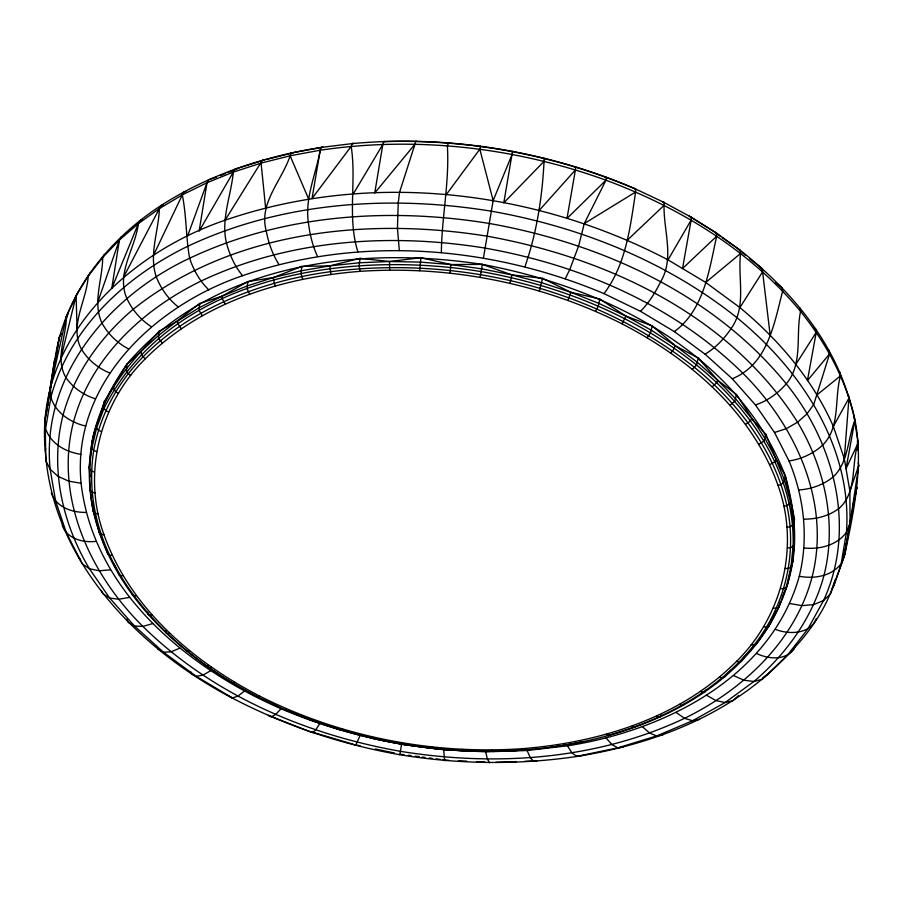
<?xml version="1.0" encoding="UTF-8"?>
<svg xmlns="http://www.w3.org/2000/svg" width="904" height="904" viewBox="0 0 904 904"><rect width="100%" height="100%" fill="white"/><g stroke="black" fill="none" stroke-linecap="round" stroke-linejoin="round"><path stroke-width="1.36" d="M551.033 745.653L552.095 747.111C635.218 735.517 722.477 700.046 768.75 626.269L769.88 624.336C781.463 604.742 789.316 583.125 792.887 560.649C797.192 532.094 793.057 503.709 785.384 476.08C737.766 352.503 605.59 287.28 482.34 264.397C358.651 245.346 212.237 263.267 126.854 364.312C109.633 389.002 96.073 416.179 91.338 446.135C88.095 467.176 88.784 488.589 92.965 509.449L93.394 511.653C112.887 596.244 183.184 658.451 257.583 696.848L258.465 697.278L259.945 696.249C340.469 736.884 432.044 754.795 521.97 748.715C599.827 742.602 680.226 717.81 736.545 661.355C782.276 616.494 800.085 545.937 777.994 485.369C752.071 412.134 689.311 358.651 622.02 323.824C541.485 283.189 449.909 265.279 359.995 271.358C282.127 277.471 201.739 302.264 145.408 358.707C99.689 403.568 81.868 474.137 103.971 534.705C129.893 607.929 192.642 661.412 259.945 696.249M579.261 740.805L580.571 742.218L581.724 742.071C481.143 762.332 375.126 748.614 281.008 708.747C187.241 667.774 93.541 591.114 81.089 483.267C71.258 383.59 155.013 305.428 242.577 275.697C359.589 235.13 490.77 245.843 603.985 293.608C626.099 264.476 630.28 226.994 635.591 192.032L635.625 189.072L634.427 188.473C545.937 150.618 448.056 134.832 352.187 143.6L351.181 146.414L312.038 198.462L320.208 150.222L321.304 147.397L353.622 143.431L352.187 143.6M278.974 264.51C272.341 254.205 268.42 242.475 266.138 230.497C258.702 202.778 282.059 180.427 290.105 155.793L291.314 152.957L323.044 147.194L321.304 147.397C264.849 156.313 209.276 174.438 161.025 205.536L159.375 208.553C158.72 231.175 148.64 254.589 156.29 276.895C160.935 288.67 168.381 299.19 178.348 307.021M640.518 311.326L674.361 331.61L705.086 354.187C715.719 347.769 724.341 338.65 731.223 328.378C746.919 306.49 737.54 278.217 740.579 253.459L740.252 250.284L716.454 233.062L690.972 217.062L662.508 201.637L663.977 202.36L664.044 205.366C663.513 230.678 674.61 258.103 660.745 281.596C655.423 292.399 648.982 302.704 640.518 311.326L603.985 293.608M441.355 252.623C441.751 216.87 449.559 181.704 447.367 145.804L448.587 142.832M185.885 191.501L183.874 191.919L182.303 194.891C186.574 215.898 185.862 237.356 189.625 258.239C193.512 270.138 199.84 281.2 208.88 289.935M91.993 444.508L92.095 441.706L95.361 430.982M782.31 597.013L787.327 585.487L792.887 560.649L793.102 555.045M793.26 550.841L793.475 545.236M794.164 527.032L794.48 518.625L785.384 476.08L765.112 438.722L736.523 394.539L717.674 380.234L697.492 362.447L675.356 345.757L652.191 325.858L625.93 316.14L599.024 303.45L570.91 292.286L541.824 282.749L511.969 274.906L481.583 268.827L450.893 264.544L420.134 262.103L389.534 261.505L359.34 262.77L329.768 265.878L301.043 270.816L273.392 277.539L247.029 286.003L222.147 296.128L199.682 303.428L158.211 335.712L126.854 364.312L104.344 401.5L97.813 422.948M763.496 626.721L766.411 627.15L768.75 626.269L778.728 607.273L786.152 587.521L790.943 567.147L792.13 565.079L794.266 544.208L793.723 523.054L790.503 501.765L784.627 480.51L765.869 434.293L751.619 418.507L735.766 398.958L717.674 380.234L698.25 358.018L675.356 345.757L651.434 330.288L625.93 316.14L599.781 299.021L570.91 292.286L542.581 278.319L511.969 274.906L482.34 264.397L450.893 264.544L420.891 257.674L389.534 261.505L360.097 258.341L329.768 265.878L330.932 274.42M565.271 278.703L569.814 269.46L578.616 245.99L584.278 223.548L605.985 180.201L606.121 177.274L605.194 176.788M464.645 750.772L485.651 751.823L527.1 750.512L567.396 745.834L572.017 752.919L576.684 756.365L580.933 755.857C648.744 744.297 716.307 719.708 768.456 673.649C796.153 648.597 823.261 618.619 834.2 582.346M244.475 691.029L237.808 696.193L232.294 697.922L228.475 696.035C136.628 646.801 52.545 560.028 45.347 451.243C34.408 340.299 127.633 253.301 225.096 220.203L262.386 160.234L264.669 159.906L234.724 169.195L233.322 172.088C231.164 195.513 220.791 219.05 226.407 242.701C229.503 254.679 234.644 266.126 242.577 275.697M844.121 553.056L843.929 557.101L834.076 585.114L832.075 588.73M449.977 273.11L450.893 264.544M844.404 554.355L843.929 557.101L850.042 523.303L849.896 491.132L844.302 458.69L848.946 398.11C831.42 338.039 788.65 288.466 740.252 250.284L722.352 237.741M576.684 756.365L617.861 747.857L656.677 735.924L692.611 720.737L725.177 702.51L753.936 681.48L762.354 679.209L787.486 655.117L807.984 628.766L823.567 600.527L830.573 593.815L844.743 554.773C855.489 503.562 867.083 449.186 848.946 398.11C838.505 366.425 821.442 337.316 800.56 311.405C749.823 250.227 679.876 207.694 605.985 180.201L567 218.452L575.407 169.929L575.633 167.048L575 166.652M605.985 180.201C515.043 147.273 416.009 136.007 320.208 150.222C316.016 173.952 304.976 197.208 308.275 221.774C309.733 233.729 312.411 245.594 317.587 256.521M705.086 354.187L732.251 378.753L755.495 404.981C767.485 400.856 777.982 393.387 786.254 383.816C803.306 363.781 795.497 335.169 800.56 311.405L800.029 308.027M54.217 365.645C61.122 298.828 105.881 241.244 161.025 205.536L163.172 205.038M389.534 261.505L389.669 270.115M524.896 266.804C536.761 232.837 542.253 197.174 544.05 161.319L544.038 158.143M351.181 146.414C356.696 181.399 347.046 217.57 357.894 251.843M128.357 348.82C117.068 342.898 107.7 333.813 101.723 322.525C92.366 301.846 102.762 278.94 102.649 257.482L104.491 254.295M45.347 451.243L45.641 448.486M89.959 476.758L89.202 467.006L92.095 441.706M95.304 398.833C83.383 394.901 72.659 387.635 65.642 377.104C54.895 358.165 66.433 336.085 66.455 316.027L78.015 292.331M755.495 404.981L774.513 432.496L789.034 460.95C801.656 459.074 813.487 453.593 822.855 444.915C840.799 426.846 834.076 398.325 840.517 375.838L839.85 372.245M567.396 745.834C664.35 730.703 770.92 677.638 799.272 576.266C814.154 579.057 831.544 576.379 841.183 563.621L846.449 532.309L850.042 523.303L858.8 465.345L858.314 462.746M123.599 236.125L121.204 236.825L119.418 239.944L111.757 288.365L138.368 223.604L140.086 220.531L142.369 219.943M544.05 161.319L503.81 202.824L512.511 151.307M232.294 697.922L196.191 676.282L163.432 652.202L134.459 626.009L109.666 598.041L89.383 568.695L82.207 563.78L66.354 532.727L55.619 501.076L50.138 469.266L45.765 460.611L45.2 419.072L54.816 358.752L47.234 406.969L59.348 337.113L61.336 333.655M216.474 177.173L208.496 179.783L207.005 182.71L199.129 231.175L233.322 172.088L261.087 163.093L290.105 155.793L320.208 150.222M844.743 554.773L848.89 529.823M849.342 527.055L849.805 524.286M850.269 521.506L850.732 518.738M384.878 141.453L383.737 141.6L382.844 144.403L374.742 192.981L414.97 144.199L415.75 141.397L416.597 141.25M580.933 755.857C520.953 765.123 459.718 764.558 399.839 754.727L401.817 742.749M480.137 277.313L482.34 264.397M483.403 258.069L493.155 200.586L512.116 154.392M799.272 576.266C808.775 537.891 804.108 497.268 789.034 460.95M104.344 401.5C101.067 417.252 91.553 432.101 91.767 448.486C88.535 469.481 89.225 490.849 93.394 511.653L95.304 513.246L98.197 513.811M126.854 364.312L126.447 371.273L128.153 373.747L130.752 375.51M329.768 265.878L301.8 266.386L273.392 277.539L247.786 281.573L222.147 296.128L198.936 307.857L177.568 321.078L158.968 331.282L158.482 338.322L162.313 343.057M199.682 303.428L199.106 310.524L202.338 315.666M247.786 281.573L247.097 288.715L249.617 294.184M301.8 266.386L300.987 273.573L302.704 279.268M360.097 258.341L359.148 265.539L359.995 271.358M420.891 257.674L419.738 270.703M542.581 278.319L539.349 290.998M599.781 299.021L598.279 306.128L595.566 311.338M652.191 325.858L650.575 332.898L647.083 337.712M698.25 358.018L696.521 364.99L692.351 369.329M736.523 394.539L734.715 401.421L729.969 405.218M765.869 434.293L763.982 441.084L758.806 444.293M785.384 476.08L783.463 482.781L781.033 484.555L777.994 485.369M794.48 518.625L792.537 525.224L790.051 526.738L786.932 527.179M780.457 601.962L778.728 607.273L776.333 608.268L773.338 608.008M803.893 519.099C816.448 519.325 828.968 515.992 839.07 508.376C857.455 492.251 851.048 464.125 858.122 443.016L854.111 416.812L848.246 394.449M80.965 454.362C66.015 452.079 50.477 443.819 45.618 428.598L50.884 397.285L50.5 387.601L59.348 337.113M844.89 551.609L847.048 539.247M847.534 536.501L848.009 533.755M849.218 526.885L849.692 524.139M691.131 220.113L682.52 268.556L716.702 236.181L716.454 233.062L689.255 216.203L690.972 217.062L691.131 220.113L668.033 259.866C533.563 189.422 369.668 170.494 225.096 220.203M813.747 327.632L815.668 328.898L816.244 332.333L807.419 380.607L829.601 353.859L828.968 350.345M854.111 416.812L854.822 420.552L846.02 468.667L858.122 443.016M850.042 523.303L856.868 487.403L852.901 506.33M511.969 274.906L510.003 283.291M446.361 194.518L479.821 149.205L480.623 146.199M342.616 729.065L341.859 730.387L313.01 720.929L284.432 709.516C322.016 725.471 361.363 737.155 401.579 744.195L432.225 748.331L461.515 750.659M399.952 754.173L399.839 754.727C340.062 744.241 282.048 724.59 228.475 696.035M45.2 419.072L47.392 408.133M47.946 405.41L48.5 402.675M834.076 585.114L835.194 579.611M109.576 372.957C97.892 368.03 87.767 359.815 81.236 348.865C69.009 325.519 87.044 299.958 88.174 276.082L90.061 272.838M50.5 387.601L66.455 316.027M674.361 331.61C704.419 309.405 709.12 269.855 716.702 236.181M61.156 357.261L76.083 295.642L88.174 276.082L102.649 257.482L119.418 239.944L138.368 223.604L159.375 208.553L182.303 194.891L207.005 182.71L233.322 172.088M570.91 292.286L567.938 300.377M798.876 489.945C811.543 489.143 823.804 484.725 833.601 476.555C848.607 462.034 847.523 438.926 854.822 420.552M151.386 326.739C140.674 319.846 132.199 309.982 126.865 298.422C115.768 273.403 135.397 248.238 138.368 223.604M732.251 378.753C767.903 364.233 774.039 323.971 782.649 291.19L782.175 287.89L775.643 282.545M625.93 316.14L622.02 323.824M774.513 432.496L786.367 428.632L797.565 422.213L807.001 413.851L813.769 404.393L829.601 353.859M790.435 568.695L792.887 560.649M414.97 144.199L399.579 192.202L398.235 202.858L397.444 228.147L399.331 250.544M66.207 319.214L68.421 312.648M849.896 491.132L858.8 465.345M97.96 301.597L119.418 239.944M675.356 345.757L672.689 350.967L670.587 352.922M371.951 736.771L371.454 738.161L401.602 744.06M187.591 236.057L207.005 182.71M360.097 735.562L355.6 745.404L354.673 744.636L360.154 745.789M795.384 645.592L793.961 649.196C785.045 660.767 768.502 659.174 756.625 653.535M816.233 618.799C809.916 634.371 788.989 634.698 775.406 629.399M717.674 380.234L716.669 382.731L712.194 386.81M751.619 418.507L750.523 420.925L745.551 424.428M606.437 734.195L607.974 735.551C663.604 719.663 717.584 691.119 754.015 645.128L756.264 644.371L769.88 624.336L775.542 611.974M153.601 255.075L182.303 194.891M776.14 459.435L774.988 461.752L769.654 464.656M661.332 715.087L660.44 716.815L658.79 717.121L656.812 715.923M123.588 277.031L159.375 208.553M158.968 331.282C138.47 354.549 116.164 377.07 103.587 405.93L103.983 408.371L96.57 428.123L91.767 448.486L93.688 450.486L96.592 451.582M790.503 501.765L789.328 503.991L786.853 505.63L783.768 506.263M684.543 703.357L683.605 705.12L681.808 705.504L679.627 704.397M844.302 458.69L833.352 426.417L848.946 398.11M705.911 690.136L704.928 691.922L702.984 692.385L700.623 691.39M794.266 544.208L793.079 546.332L790.943 567.147L788.469 568.401L785.361 568.48M787.327 585.487L786.152 587.521L783.711 588.64L780.638 588.549M353.453 193.659L382.844 144.403M833.352 426.417C812.786 379.623 778.999 340.028 739.901 307.575L762.603 271.833L762.196 268.601L749.461 258.623M796.017 364.109L816.244 332.333M319.722 723.652L315.677 729.957L312.535 732.715L268.341 715.369L271.245 716.815L275.607 714.533L281.008 708.747M744.116 657.31L741.393 661.434L739.223 662.09L736.545 661.355M314.016 719.697L312.479 720.646M767.168 627.5L769.88 624.336M754.738 645.49L739.427 662.383M539.338 210.304L575.407 169.929M627.376 240.148L664.044 205.366M731.336 669.875L724.24 677.322L722.183 677.876L719.652 677.017M738.591 695.492L732.918 700.736L725.177 702.51L716.126 700.645L706.634 695.334M286.398 708.725L285.144 709.866L257.583 696.848M668.033 259.866L705.719 282.443L740.579 253.459M817.182 394.743L840.517 375.838M762.931 677.695L768.456 673.649M584.278 223.548L635.591 192.032M210.621 670.745L202.767 675.198L196.191 676.282L191.524 673.898L190.597 671.638M234.87 682.351L233.175 683.266L232.136 682.735M432.225 748.331L431.988 746.964M179.907 648.168L170.98 651.829L163.432 652.202L157.997 649.253M211.367 667.141L209.468 667.92L208.282 667.299L208.123 665.457M220.373 175.602L225.571 173.5M228.17 172.461L237.255 168.788M448.621 760.253L444.678 760.524L443.627 749.732L401.579 744.286M189.614 650.733L187.523 651.377L186.19 650.654M152.742 623.602L142.866 626.404L134.459 626.009L128.334 622.438L126.729 619.24M266.036 159.567L293.325 152.697M169.771 633.263L167.511 633.749L166.053 632.913L165.794 630.981M699.594 719.392L692.611 720.737L684.52 718.341L676.102 712.42M129.487 597.374L118.797 599.273L109.666 598.041L102.966 593.815L101.169 590.414M635.614 726.929L634.122 727.166L632.348 725.878M662.813 734.929L656.677 735.924L649.648 733.076L642.405 726.658M521.97 748.715L522.772 750.196L523.574 750.105L492.838 751.45L492.284 749.947M607.974 735.551L609.307 735.37M623.082 747.133L617.861 747.857L611.974 744.647L606.008 737.845M151.996 614.844L149.578 615.172L148.007 614.223L147.714 612.245M552.095 747.111L553.067 746.998M787.474 547.982L790.593 547.711L793.079 546.332C795.384 473.911 750.862 408.992 696.521 364.99C634.676 315.327 558.864 285.155 481.109 271.584C347.611 249.843 171.353 274.793 103.983 408.371L105.825 410.619L108.627 412.066M110.469 569.859L99.124 570.786L89.383 568.695C62.127 523.077 49.765 467.549 62.975 415.365C74.297 373.567 100.265 337.271 133.012 309.417C231.447 230.995 366.267 216.802 487.098 236.181C607.68 257.776 730.308 315.722 797.565 422.213C824.81 467.82 837.183 523.359 823.962 575.532C812.651 617.342 786.683 653.626 753.936 681.48L744.026 680.237L733.607 675.616M136.414 595.634L133.86 595.792L132.187 594.719M495.833 762.253L516.387 761.609M524.614 761.349L536.953 760.965L533.699 761.36L530.309 757.755L527.1 750.512M383.737 141.6C469.82 138.967 556.435 155.126 635.625 189.072M95.948 541.406C82.908 542.818 66.772 538.863 62.218 525.009M123.147 575.78L120.481 575.758L118.729 574.56L118.367 572.492M804.029 547.993C819.555 549.609 836.833 545.462 846.449 532.309C852.585 446.983 800.741 369.476 736.873 317.666C666.225 261.2 579.961 226.836 491.347 211.197C389.522 194.676 281.46 201.954 187.297 246.487C125.034 276.873 69.167 328.559 50.884 397.285C55.596 412.879 70.546 422.496 85.722 426.089M493.437 751.36L462.498 750.862L462.215 749.371M443.627 749.732L461.842 750.636M458.351 760.739L466.69 761.145M476.431 761.631L484.77 762.038M112.311 555.418L109.542 555.214L107.723 553.881L98.852 530.704L92.965 509.449L92.197 501.324M86.106 512.41C72.23 512.647 56.104 507.246 51.325 492.895M401.342 754.354L404.122 754.716M408.303 755.247L411.083 755.608M415.252 756.151L419.422 756.693M422.202 757.055L424.982 757.416M429.151 757.947L431.942 758.309M436.112 758.851L440.282 759.394M443.062 759.755L445.841 760.117M103.971 534.705L101.135 534.332L99.259 532.863L98.852 530.704M81.089 483.267L68.715 481.165L58.048 476.34L50.138 469.266C40.804 375.883 109.147 295.789 189.625 258.239C282.41 214.35 388.912 207.174 489.256 223.457C601.499 243.458 713.075 293.879 786.254 383.816C834.573 443.288 856.676 528.58 823.567 600.527L813.747 604.606L802.074 605.635L789.689 603.522M751.201 644.552L754.015 645.128C784.751 606.301 797.633 554.141 786.853 505.63C774.502 450.056 737.969 403.037 694.645 367.51C593.126 287.269 457.503 255.538 330.073 271.765C229.582 285.042 113.712 340.944 93.688 450.486C76.783 560.627 167.884 651.547 258.465 697.278M375.25 748.975L394.46 753.009M95.022 492.883L92.106 492.138L90.174 490.409L89.745 488.16M310.603 731.652L353.328 744.241M94.491 472.091L91.575 471.165L89.632 469.3L89.202 467.006M101.316 431.524L98.457 430.247L96.57 428.123L96.152 425.727M634.427 188.473L663.977 202.36M118.458 393.342L115.757 391.737L113.972 389.364L113.599 386.878M714.499 232.057L720.115 236.125M705.719 282.443L739.901 307.575M145.408 358.707L142.934 356.797L141.318 354.21L141.013 351.645M738.071 249.12L740.139 250.849M742.207 252.578L745.314 255.165M759.823 267.256L761.801 269.166M181.331 328.672L177.794 323.722L177.568 321.078M225.152 304.151L222.271 298.817L222.147 296.128M78.309 556.514L80.648 559.904M489.505 762.75L487.414 759.111L485.651 751.823M113.825 563.96L117.068 570.062M275.528 285.879L274.183 283.325L273.392 277.539M290.105 155.793L308.592 198.869M92.965 509.449L95.519 515.924M479.821 149.205L493.155 200.586M762.603 271.833L770.14 334.921M261.087 163.093L265.618 207.75M91.541 494.556L91.801 497.268M857.433 440.587L857.726 450.328M76.083 295.642L77.055 328.468M73.495 421.998C54.217 496.861 90.05 574.119 142.866 626.404C212.293 694.701 305.416 734.489 400.404 751.314C495.561 766.761 596.538 759.959 684.52 718.341C742.692 689.944 794.91 641.648 811.984 577.43C831.273 502.556 795.441 425.309 742.625 373.013C673.197 304.716 580.074 264.928 485.086 248.103C389.929 232.667 288.952 239.47 200.97 281.087C142.787 309.473 90.581 357.769 73.495 421.998"/></g></svg>
